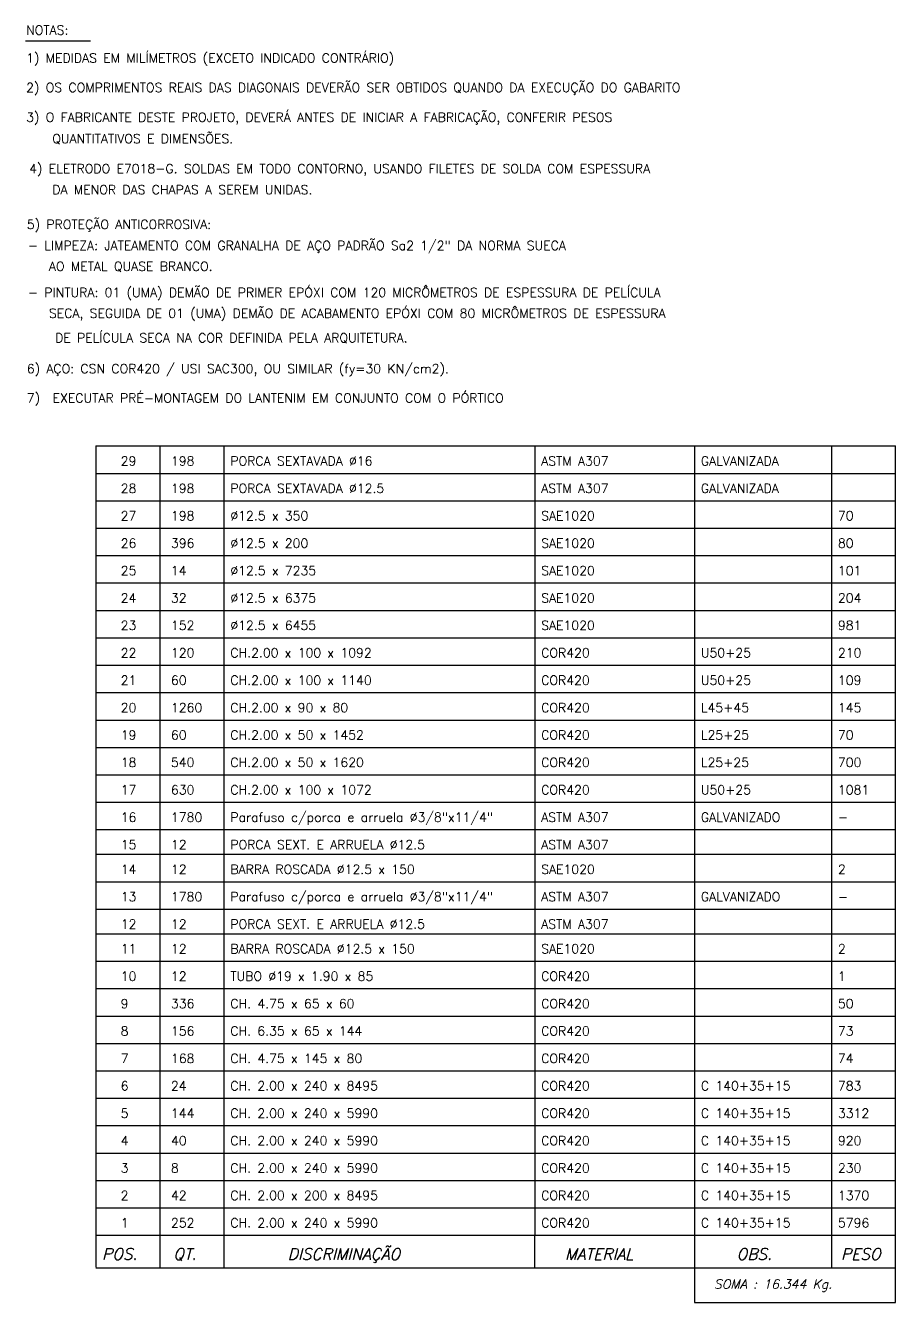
# Model space of a CAD drawing. Header units: millimetres. Extents: x -287396 to 401320, y -174247 to 142644.
# Drawn here: x -106890 to -104510, y 134995 to 138489 of the extents above; entities that cross this region are included whole.
import ezdxf
from ezdxf.enums import TextEntityAlignment as Align

# ---------------------------------------------------------------- set-up
doc = ezdxf.new("R2010")
doc.units = ezdxf.units.MM
doc.header["$LTSCALE"] = 2.5
doc.layers.add('PERFIL', color=7, linetype='Continuous')
doc.styles.add('ROMANS', font='romans', dxfattribs={"oblique": 15})
doc.styles.add('STYLE1', font='romans.shx', dxfattribs={"height": 250})

# ---------------------------------------------------------------- blocks, each defined once
blk = doc.blocks.new('MAT')
at = {"color": 7}
for p, q in [((0, 6), (0, 0)), ((0, 6), (175, 6)), ((14, 6), (14, 0)), ((28, 6), (28, 0)), ((96.09, 6), (96.09, 0)), ((131, 6), (131, 0)), ((161, 6), (161, 0))]:
    blk.add_line(p, q, dxfattribs=at)
at = {"color": 7, "style": 'STYLE1', "oblique": 15}
for tag, p in [('ITEM', (5.41, 1.12)), ('QUAN', (16.41, 1.12)), ('DIMENSAO', (29.41, 1.12)), ('MATERIAL', (97.45, 1.12)), ('OBS', (132.41, 1.12)), ('PESO', (162.41, 1.12))]:
    blk.add_attdef(tag, text='', height=2, dxfattribs=at).set_placement(p, align=Align.BOTTOM_LEFT)
blk = doc.blocks.new('Titmatincl')
for p, q in [((0, 7), (0, 0)), ((0, 7), (175, 7)), ((14, 7), (14, 0)), ((28, 7), (28, 0)), ((96, 7), (96, 0)), ((131, 7), (131, 0)), ((161, 7), (161, 0))]:
    blk.add_line(p, q)
at = {"style": 'ROMANS', "oblique": 15}
for s, p in [('POS.', (1.32, 1.65)), ('QT.', (16.9, 1.65)), ('DISCRIMINAÇÃO', (41.96, 1.65)), ('MATERIAL', (102.66, 1.65)), ('OBS.', (140.21, 1.65)), ('PESO', (163.06, 1.65))]:
    blk.add_text(s, height=2.475, dxfattribs=at).set_placement(p)

msp = doc.modelspace()

# ---------------------------------------------------------------- linework, layer by layer
for p, q in [((-106889.882, 138446.837), (-106712.265, 138446.837)), ((-104509.602, 134994.668), (-104509.658, 137338.532)), ((-106697.106, 135089.04), (-104509.602, 135089.04)), ((-106697.106, 135089.04), (-104509.653, 135089.04)), ((-105059.607, 135091.071), (-105059.607, 134994.668)), ((-105059.607, 134994.668), (-104509.602, 134994.668))]:
    msp.add_line(p, q)

# ---------------------------------------------------------------- block references
at = {"xscale": 12.49970559694339, "yscale": 12.49970559694339, "zscale": 12.49970559695352}
msp.add_blockref('Titmatincl', (-106697.106, 135091.071), dxfattribs=at)
at = {"layer": 'PERFIL'}
ref = msp.add_blockref('MAT', (-106697.106, 137263.534), dxfattribs=dict(at, xscale=12.49970559694339, yscale=12.49970559694339, zscale=12.49970559695352))
ref.add_attrib('MATERIAL', 'ASTM A307', dxfattribs={"layer": '0', "color": 7, "height": 24.9994, "style": 'STYLE1'}).set_placement((-105478.972, 137277.513), align=Align.BOTTOM_LEFT)
ref.add_attrib('OBS', 'GALVANIZADA', dxfattribs={"layer": '0', "color": 7, "height": 24.99941, "style": 'STYLE1'}).set_placement((-105042.017, 137277.513), align=Align.BOTTOM_LEFT)
ref.add_attrib('DIMENSAO', 'PORCA SEXTAVADA %%C16', dxfattribs={"layer": '0', "color": 7, "height": 24.99941, "style": 'STYLE1'}).set_placement((-106329.487, 137277.513), align=Align.BOTTOM_LEFT)
ref.add_attrib('QUAN', '198', dxfattribs={"layer": '0', "color": 7, "height": 24.9994, "style": 'STYLE1'}).set_placement((-106491.983, 137277.513), align=Align.BOTTOM_LEFT)
ref.add_attrib('ITEM', '29', dxfattribs={"layer": '0', "color": 7, "height": 24.9994, "style": 'STYLE1'}).set_placement((-106629.48, 137277.513), align=Align.BOTTOM_LEFT)
ref = msp.add_blockref('MAT', (-106697.106, 137188.535), dxfattribs=dict(at, xscale=12.49970559694339, yscale=12.49970559694339, zscale=12.49970559695352))
ref.add_attrib('MATERIAL', 'ASTM A307', dxfattribs={"layer": '0', "color": 7, "height": 24.9994, "style": 'STYLE1'}).set_placement((-105478.972, 137202.515), align=Align.BOTTOM_LEFT)
ref.add_attrib('OBS', 'GALVANIZADA', dxfattribs={"layer": '0', "color": 7, "height": 24.99941, "style": 'STYLE1'}).set_placement((-105042.017, 137202.515), align=Align.BOTTOM_LEFT)
ref.add_attrib('DIMENSAO', 'PORCA SEXTAVADA %%C12.5', dxfattribs={"layer": '0', "color": 7, "height": 24.99941, "style": 'STYLE1'}).set_placement((-106329.487, 137202.515), align=Align.BOTTOM_LEFT)
ref.add_attrib('QUAN', '198', dxfattribs={"layer": '0', "color": 7, "height": 24.9994, "style": 'STYLE1'}).set_placement((-106491.983, 137202.515), align=Align.BOTTOM_LEFT)
ref.add_attrib('ITEM', '28', dxfattribs={"layer": '0', "color": 7, "height": 24.9994, "style": 'STYLE1'}).set_placement((-106629.48, 137202.515), align=Align.BOTTOM_LEFT)
ref = msp.add_blockref('MAT', (-106697.106, 137113.537), dxfattribs=dict(at, xscale=12.49970559694339, yscale=12.49970559694339, zscale=12.49970559695352))
ref.add_attrib('MATERIAL', 'SAE1020', dxfattribs={"layer": '0', "color": 7, "height": 24.9994, "style": 'STYLE1'}).set_placement((-105478.972, 137127.517), align=Align.BOTTOM_LEFT)
ref.add_attrib('PESO', '70', dxfattribs={"layer": '0', "color": 7, "height": 24.9994, "style": 'STYLE1'}).set_placement((-104667.026, 137127.517), align=Align.BOTTOM_LEFT)
ref.add_attrib('DIMENSAO', '%%C12.5 x 350', dxfattribs={"layer": '0', "color": 7, "height": 24.99941, "style": 'STYLE1'}).set_placement((-106329.487, 137127.517), align=Align.BOTTOM_LEFT)
ref.add_attrib('QUAN', '198', dxfattribs={"layer": '0', "color": 7, "height": 24.9994, "style": 'STYLE1'}).set_placement((-106491.983, 137127.517), align=Align.BOTTOM_LEFT)
ref.add_attrib('ITEM', '27', dxfattribs={"layer": '0', "color": 7, "height": 24.9994, "style": 'STYLE1'}).set_placement((-106629.48, 137127.517), align=Align.BOTTOM_LEFT)
ref = msp.add_blockref('MAT', (-106697.106, 137038.539), dxfattribs=dict(at, xscale=12.49970559694339, yscale=12.49970559694339, zscale=12.49970559695352))
ref.add_attrib('MATERIAL', 'SAE1020', dxfattribs={"layer": '0', "color": 7, "height": 24.9994, "style": 'STYLE1'}).set_placement((-105478.972, 137052.518), align=Align.BOTTOM_LEFT)
ref.add_attrib('PESO', '80', dxfattribs={"layer": '0', "color": 7, "height": 24.9994, "style": 'STYLE1'}).set_placement((-104667.026, 137052.518), align=Align.BOTTOM_LEFT)
ref.add_attrib('DIMENSAO', '%%C12.5 x 200', dxfattribs={"layer": '0', "color": 7, "height": 24.99941, "style": 'STYLE1'}).set_placement((-106329.487, 137052.518), align=Align.BOTTOM_LEFT)
ref.add_attrib('QUAN', '396', dxfattribs={"layer": '0', "color": 7, "height": 24.9994, "style": 'STYLE1'}).set_placement((-106491.983, 137052.518), align=Align.BOTTOM_LEFT)
ref.add_attrib('ITEM', '26', dxfattribs={"layer": '0', "color": 7, "height": 24.9994, "style": 'STYLE1'}).set_placement((-106629.48, 137052.518), align=Align.BOTTOM_LEFT)
ref = msp.add_blockref('MAT', (-106697.106, 136963.541), dxfattribs=dict(at, xscale=12.49970559694339, yscale=12.49970559694339, zscale=12.49970559695352))
ref.add_attrib('MATERIAL', 'SAE1020', dxfattribs={"layer": '0', "color": 7, "height": 24.9994, "style": 'STYLE1'}).set_placement((-105478.972, 136977.52), align=Align.BOTTOM_LEFT)
ref.add_attrib('PESO', '101', dxfattribs={"layer": '0', "color": 7, "height": 24.9994, "style": 'STYLE1'}).set_placement((-104667.026, 136977.52), align=Align.BOTTOM_LEFT)
ref.add_attrib('DIMENSAO', '%%C12.5 x 7235', dxfattribs={"layer": '0', "color": 7, "height": 24.99941, "style": 'STYLE1'}).set_placement((-106329.487, 136977.52), align=Align.BOTTOM_LEFT)
ref.add_attrib('QUAN', '14', dxfattribs={"layer": '0', "color": 7, "height": 24.9994, "style": 'STYLE1'}).set_placement((-106491.983, 136977.52), align=Align.BOTTOM_LEFT)
ref.add_attrib('ITEM', '25', dxfattribs={"layer": '0', "color": 7, "height": 24.9994, "style": 'STYLE1'}).set_placement((-106629.48, 136977.52), align=Align.BOTTOM_LEFT)
ref = msp.add_blockref('MAT', (-106697.106, 136888.543), dxfattribs=dict(at, xscale=12.49970559694339, yscale=12.49970559694339, zscale=12.49970559695352))
ref.add_attrib('MATERIAL', 'SAE1020', dxfattribs={"layer": '0', "color": 7, "height": 24.9994, "style": 'STYLE1'}).set_placement((-105478.972, 136902.522), align=Align.BOTTOM_LEFT)
ref.add_attrib('PESO', '204', dxfattribs={"layer": '0', "color": 7, "height": 24.9994, "style": 'STYLE1'}).set_placement((-104667.026, 136902.522), align=Align.BOTTOM_LEFT)
ref.add_attrib('DIMENSAO', '%%C12.5 x 6375', dxfattribs={"layer": '0', "color": 7, "height": 24.99941, "style": 'STYLE1'}).set_placement((-106329.487, 136902.522), align=Align.BOTTOM_LEFT)
ref.add_attrib('QUAN', '32', dxfattribs={"layer": '0', "color": 7, "height": 24.9994, "style": 'STYLE1'}).set_placement((-106491.983, 136902.522), align=Align.BOTTOM_LEFT)
ref.add_attrib('ITEM', '24', dxfattribs={"layer": '0', "color": 7, "height": 24.9994, "style": 'STYLE1'}).set_placement((-106629.48, 136902.522), align=Align.BOTTOM_LEFT)
ref = msp.add_blockref('MAT', (-106697.106, 136813.544), dxfattribs=dict(at, xscale=12.49970559694339, yscale=12.49970559694339, zscale=12.49970559695352))
ref.add_attrib('MATERIAL', 'SAE1020', dxfattribs={"layer": '0', "color": 7, "height": 24.9994, "style": 'STYLE1'}).set_placement((-105478.972, 136827.524), align=Align.BOTTOM_LEFT)
ref.add_attrib('PESO', '981', dxfattribs={"layer": '0', "color": 7, "height": 24.9994, "style": 'STYLE1'}).set_placement((-104667.026, 136827.524), align=Align.BOTTOM_LEFT)
ref.add_attrib('DIMENSAO', '%%C12.5 x 6455', dxfattribs={"layer": '0', "color": 7, "height": 24.99941, "style": 'STYLE1'}).set_placement((-106329.487, 136827.524), align=Align.BOTTOM_LEFT)
ref.add_attrib('QUAN', '152', dxfattribs={"layer": '0', "color": 7, "height": 24.9994, "style": 'STYLE1'}).set_placement((-106491.983, 136827.524), align=Align.BOTTOM_LEFT)
ref.add_attrib('ITEM', '23', dxfattribs={"layer": '0', "color": 7, "height": 24.9994, "style": 'STYLE1'}).set_placement((-106629.48, 136827.524), align=Align.BOTTOM_LEFT)
ref = msp.add_blockref('MAT', (-106697.106, 136738.546), dxfattribs=dict(at, xscale=12.49970559694339, yscale=12.49970559694339, zscale=12.49970559695352))
ref.add_attrib('MATERIAL', 'COR420', dxfattribs={"layer": '0', "color": 7, "height": 24.9994, "style": 'STYLE1'}).set_placement((-105478.972, 136752.525), align=Align.BOTTOM_LEFT)
ref.add_attrib('PESO', '210', dxfattribs={"layer": '0', "color": 7, "height": 24.9994, "style": 'STYLE1'}).set_placement((-104667.026, 136752.525), align=Align.BOTTOM_LEFT)
ref.add_attrib('OBS', 'U50+25', dxfattribs={"layer": '0', "color": 7, "height": 24.9994, "style": 'STYLE1'}).set_placement((-105042.017, 136752.525), align=Align.BOTTOM_LEFT)
ref.add_attrib('DIMENSAO', 'CH.2.00 x 100 x 1092', dxfattribs={"layer": '0', "color": 7, "height": 24.99941, "style": 'STYLE1'}).set_placement((-106329.487, 136752.525), align=Align.BOTTOM_LEFT)
ref.add_attrib('QUAN', '120', dxfattribs={"layer": '0', "color": 7, "height": 24.9994, "style": 'STYLE1'}).set_placement((-106491.983, 136752.525), align=Align.BOTTOM_LEFT)
ref.add_attrib('ITEM', '22', dxfattribs={"layer": '0', "color": 7, "height": 24.9994, "style": 'STYLE1'}).set_placement((-106629.48, 136752.525), align=Align.BOTTOM_LEFT)
ref = msp.add_blockref('MAT', (-106697.106, 136663.548), dxfattribs=dict(at, xscale=12.49970559694339, yscale=12.49970559694339, zscale=12.49970559695352))
ref.add_attrib('MATERIAL', 'COR420', dxfattribs={"layer": '0', "color": 7, "height": 24.9994, "style": 'STYLE1'}).set_placement((-105478.972, 136677.527), align=Align.BOTTOM_LEFT)
ref.add_attrib('PESO', '109', dxfattribs={"layer": '0', "color": 7, "height": 24.9994, "style": 'STYLE1'}).set_placement((-104667.026, 136677.527), align=Align.BOTTOM_LEFT)
ref.add_attrib('OBS', 'U50+25', dxfattribs={"layer": '0', "color": 7, "height": 24.9994, "style": 'STYLE1'}).set_placement((-105042.017, 136677.527), align=Align.BOTTOM_LEFT)
ref.add_attrib('DIMENSAO', 'CH.2.00 x 100 x 1140', dxfattribs={"layer": '0', "color": 7, "height": 24.99941, "style": 'STYLE1'}).set_placement((-106329.487, 136677.527), align=Align.BOTTOM_LEFT)
ref.add_attrib('QUAN', '60', dxfattribs={"layer": '0', "color": 7, "height": 24.9994, "style": 'STYLE1'}).set_placement((-106491.983, 136677.527), align=Align.BOTTOM_LEFT)
ref.add_attrib('ITEM', '21', dxfattribs={"layer": '0', "color": 7, "height": 24.9994, "style": 'STYLE1'}).set_placement((-106629.48, 136677.527), align=Align.BOTTOM_LEFT)
ref = msp.add_blockref('MAT', (-106697.106, 136588.55), dxfattribs=dict(at, xscale=12.49970559694339, yscale=12.49970559694339, zscale=12.49970559695352))
ref.add_attrib('MATERIAL', 'COR420', dxfattribs={"layer": '0', "color": 7, "height": 24.9994, "style": 'STYLE1'}).set_placement((-105478.972, 136602.529), align=Align.BOTTOM_LEFT)
ref.add_attrib('PESO', '145', dxfattribs={"layer": '0', "color": 7, "height": 24.9994, "style": 'STYLE1'}).set_placement((-104667.026, 136602.529), align=Align.BOTTOM_LEFT)
ref.add_attrib('OBS', 'L45+45', dxfattribs={"layer": '0', "color": 7, "height": 24.9994, "style": 'STYLE1'}).set_placement((-105042.017, 136602.529), align=Align.BOTTOM_LEFT)
ref.add_attrib('DIMENSAO', 'CH.2.00 x 90 x 80', dxfattribs={"layer": '0', "color": 7, "height": 24.99941, "style": 'STYLE1'}).set_placement((-106329.487, 136602.529), align=Align.BOTTOM_LEFT)
ref.add_attrib('QUAN', '1260', dxfattribs={"layer": '0', "color": 7, "height": 24.9994, "style": 'STYLE1'}).set_placement((-106491.983, 136602.529), align=Align.BOTTOM_LEFT)
ref.add_attrib('ITEM', '20', dxfattribs={"layer": '0', "color": 7, "height": 24.9994, "style": 'STYLE1'}).set_placement((-106629.48, 136602.529), align=Align.BOTTOM_LEFT)
ref = msp.add_blockref('MAT', (-106697.106, 136513.551), dxfattribs=dict(at, xscale=12.49970559694339, yscale=12.49970559694339, zscale=12.49970559695352))
ref.add_attrib('MATERIAL', 'COR420', dxfattribs={"layer": '0', "color": 7, "height": 24.9994, "style": 'STYLE1'}).set_placement((-105478.972, 136527.531), align=Align.BOTTOM_LEFT)
ref.add_attrib('PESO', '70', dxfattribs={"layer": '0', "color": 7, "height": 24.9994, "style": 'STYLE1'}).set_placement((-104667.026, 136527.531), align=Align.BOTTOM_LEFT)
ref.add_attrib('OBS', 'L25+25', dxfattribs={"layer": '0', "color": 7, "height": 24.9994, "style": 'STYLE1'}).set_placement((-105042.017, 136527.531), align=Align.BOTTOM_LEFT)
ref.add_attrib('DIMENSAO', 'CH.2.00 x 50 x 1452', dxfattribs={"layer": '0', "color": 7, "height": 24.99941, "style": 'STYLE1'}).set_placement((-106329.487, 136527.531), align=Align.BOTTOM_LEFT)
ref.add_attrib('QUAN', '60', dxfattribs={"layer": '0', "color": 7, "height": 24.9994, "style": 'STYLE1'}).set_placement((-106491.983, 136527.531), align=Align.BOTTOM_LEFT)
ref.add_attrib('ITEM', '19', dxfattribs={"layer": '0', "color": 7, "height": 24.9994, "style": 'STYLE1'}).set_placement((-106629.48, 136527.531), align=Align.BOTTOM_LEFT)
ref = msp.add_blockref('MAT', (-106697.106, 136438.553), dxfattribs=dict(at, xscale=12.49970559694339, yscale=12.49970559694339, zscale=12.49970559695352))
ref.add_attrib('MATERIAL', 'COR420', dxfattribs={"layer": '0', "color": 7, "height": 24.9994, "style": 'STYLE1'}).set_placement((-105478.972, 136452.533), align=Align.BOTTOM_LEFT)
ref.add_attrib('PESO', '700', dxfattribs={"layer": '0', "color": 7, "height": 24.9994, "style": 'STYLE1'}).set_placement((-104667.026, 136452.533), align=Align.BOTTOM_LEFT)
ref.add_attrib('OBS', 'L25+25', dxfattribs={"layer": '0', "color": 7, "height": 24.9994, "style": 'STYLE1'}).set_placement((-105042.017, 136452.533), align=Align.BOTTOM_LEFT)
ref.add_attrib('DIMENSAO', 'CH.2.00 x 50 x 1620', dxfattribs={"layer": '0', "color": 7, "height": 24.99941, "style": 'STYLE1'}).set_placement((-106329.487, 136452.533), align=Align.BOTTOM_LEFT)
ref.add_attrib('QUAN', '540', dxfattribs={"layer": '0', "color": 7, "height": 24.9994, "style": 'STYLE1'}).set_placement((-106491.983, 136452.533), align=Align.BOTTOM_LEFT)
ref.add_attrib('ITEM', '18', dxfattribs={"layer": '0', "color": 7, "height": 24.9994, "style": 'STYLE1'}).set_placement((-106629.48, 136452.533), align=Align.BOTTOM_LEFT)
ref = msp.add_blockref('MAT', (-106697.106, 136363.555), dxfattribs=dict(at, xscale=12.49970559694339, yscale=12.49970559694339, zscale=12.49970559695352))
ref.add_attrib('MATERIAL', 'COR420', dxfattribs={"layer": '0', "color": 7, "height": 24.9994, "style": 'STYLE1'}).set_placement((-105478.972, 136377.534), align=Align.BOTTOM_LEFT)
ref.add_attrib('PESO', '1081', dxfattribs={"layer": '0', "color": 7, "height": 24.9994, "style": 'STYLE1'}).set_placement((-104667.026, 136377.534), align=Align.BOTTOM_LEFT)
ref.add_attrib('OBS', 'U50+25', dxfattribs={"layer": '0', "color": 7, "height": 24.9994, "style": 'STYLE1'}).set_placement((-105042.017, 136377.534), align=Align.BOTTOM_LEFT)
ref.add_attrib('DIMENSAO', 'CH.2.00 x 100 x 1072', dxfattribs={"layer": '0', "color": 7, "height": 24.99941, "style": 'STYLE1'}).set_placement((-106329.487, 136377.534), align=Align.BOTTOM_LEFT)
ref.add_attrib('QUAN', '630', dxfattribs={"layer": '0', "color": 7, "height": 24.9994, "style": 'STYLE1'}).set_placement((-106491.983, 136377.534), align=Align.BOTTOM_LEFT)
ref.add_attrib('ITEM', '17', dxfattribs={"layer": '0', "color": 7, "height": 24.9994, "style": 'STYLE1'}).set_placement((-106629.48, 136377.534), align=Align.BOTTOM_LEFT)
ref = msp.add_blockref('MAT', (-106697.106, 136288.557), dxfattribs=dict(at, xscale=12.49970559694339, yscale=12.49970559694339, zscale=12.49970559695352))
ref.add_attrib('MATERIAL', 'ASTM A307', dxfattribs={"layer": '0', "color": 7, "height": 24.9994, "style": 'STYLE1'}).set_placement((-105478.972, 136302.536), align=Align.BOTTOM_LEFT)
ref.add_attrib('PESO', '-', dxfattribs={"layer": '0', "color": 7, "height": 24.999, "style": 'STYLE1'}).set_placement((-104667.026, 136302.536), align=Align.BOTTOM_LEFT)
ref.add_attrib('OBS', 'GALVANIZADO', dxfattribs={"layer": '0', "color": 7, "height": 24.99941, "style": 'STYLE1'}).set_placement((-105042.017, 136302.536), align=Align.BOTTOM_LEFT)
ref.add_attrib('DIMENSAO', 'Parafuso c/porca e arruela %%c3/8"x11/4"', dxfattribs={"layer": '0', "color": 7, "height": 24.99941, "style": 'STYLE1'}).set_placement((-106329.487, 136302.536), align=Align.BOTTOM_LEFT)
ref.add_attrib('QUAN', '1780', dxfattribs={"layer": '0', "color": 7, "height": 24.9994, "style": 'STYLE1'}).set_placement((-106491.983, 136302.536), align=Align.BOTTOM_LEFT)
ref.add_attrib('ITEM', '16', dxfattribs={"layer": '0', "color": 7, "height": 24.9994, "style": 'STYLE1'}).set_placement((-106629.48, 136302.536), align=Align.BOTTOM_LEFT)
ref = msp.add_blockref('MAT', (-106697.106, 136213.558), dxfattribs=dict(at, xscale=12.49970559694339, yscale=12.49970559694339, zscale=12.49970559695352))
ref.add_attrib('MATERIAL', 'ASTM A307', dxfattribs={"layer": '0', "color": 7, "height": 24.9994, "style": 'STYLE1'}).set_placement((-105478.972, 136227.538), align=Align.BOTTOM_LEFT)
ref.add_attrib('DIMENSAO', 'PORCA SEXT. E ARRUELA %%C12.5', dxfattribs={"layer": '0', "color": 7, "height": 24.99941, "style": 'STYLE1'}).set_placement((-106329.487, 136227.538), align=Align.BOTTOM_LEFT)
ref.add_attrib('QUAN', '12', dxfattribs={"layer": '0', "color": 7, "height": 24.9994, "style": 'STYLE1'}).set_placement((-106491.983, 136227.538), align=Align.BOTTOM_LEFT)
ref.add_attrib('ITEM', '15', dxfattribs={"layer": '0', "color": 7, "height": 24.9994, "style": 'STYLE1'}).set_placement((-106629.48, 136227.538), align=Align.BOTTOM_LEFT)
ref = msp.add_blockref('MAT', (-106697.106, 136146.053), dxfattribs=dict(at, xscale=12.49970559694339, yscale=12.49970559694339, zscale=12.49970559695352))
ref.add_attrib('MATERIAL', 'SAE1020', dxfattribs={"layer": '0', "color": 7, "height": 24.9994, "style": 'STYLE1'}).set_placement((-105478.972, 136160.033), align=Align.BOTTOM_LEFT)
ref.add_attrib('PESO', '2', dxfattribs={"layer": '0', "color": 7, "height": 24.999, "style": 'STYLE1'}).set_placement((-104667.026, 136160.033), align=Align.BOTTOM_LEFT)
ref.add_attrib('DIMENSAO', 'BARRA ROSCADA %%C12.5 x 150', dxfattribs={"layer": '0', "color": 7, "height": 24.99941, "style": 'STYLE1'}).set_placement((-106329.487, 136160.033), align=Align.BOTTOM_LEFT)
ref.add_attrib('QUAN', '12', dxfattribs={"layer": '0', "color": 7, "height": 24.9994, "style": 'STYLE1'}).set_placement((-106491.983, 136160.033), align=Align.BOTTOM_LEFT)
ref.add_attrib('ITEM', '14', dxfattribs={"layer": '0', "color": 7, "height": 24.9994, "style": 'STYLE1'}).set_placement((-106629.48, 136160.033), align=Align.BOTTOM_LEFT)
ref = msp.add_blockref('MAT', (-106697.106, 136071.055), dxfattribs=dict(at, xscale=12.49970559694339, yscale=12.49970559694339, zscale=12.49970559695352))
ref.add_attrib('MATERIAL', 'ASTM A307', dxfattribs={"layer": '0', "color": 7, "height": 24.9994, "style": 'STYLE1'}).set_placement((-105478.972, 136085.034), align=Align.BOTTOM_LEFT)
ref.add_attrib('PESO', '-', dxfattribs={"layer": '0', "color": 7, "height": 24.999, "style": 'STYLE1'}).set_placement((-104667.026, 136085.034), align=Align.BOTTOM_LEFT)
ref.add_attrib('OBS', 'GALVANIZADO', dxfattribs={"layer": '0', "color": 7, "height": 24.99941, "style": 'STYLE1'}).set_placement((-105042.017, 136085.034), align=Align.BOTTOM_LEFT)
ref.add_attrib('DIMENSAO', 'Parafuso c/porca e arruela %%c3/8"x11/4"', dxfattribs={"layer": '0', "color": 7, "height": 24.99941, "style": 'STYLE1'}).set_placement((-106329.487, 136085.034), align=Align.BOTTOM_LEFT)
ref.add_attrib('QUAN', '1780', dxfattribs={"layer": '0', "color": 7, "height": 24.9994, "style": 'STYLE1'}).set_placement((-106491.983, 136085.034), align=Align.BOTTOM_LEFT)
ref.add_attrib('ITEM', '13', dxfattribs={"layer": '0', "color": 7, "height": 24.9994, "style": 'STYLE1'}).set_placement((-106629.48, 136085.034), align=Align.BOTTOM_LEFT)
ref = msp.add_blockref('MAT', (-106697.106, 135996.057), dxfattribs=dict(at, xscale=12.49970559694339, yscale=12.49970559694339, zscale=12.49970559695352))
ref.add_attrib('MATERIAL', 'ASTM A307', dxfattribs={"layer": '0', "color": 7, "height": 24.9994, "style": 'STYLE1'}).set_placement((-105478.972, 136010.036), align=Align.BOTTOM_LEFT)
ref.add_attrib('DIMENSAO', 'PORCA SEXT. E ARRUELA %%C12.5', dxfattribs={"layer": '0', "color": 7, "height": 24.99941, "style": 'STYLE1'}).set_placement((-106329.487, 136010.036), align=Align.BOTTOM_LEFT)
ref.add_attrib('QUAN', '12', dxfattribs={"layer": '0', "color": 7, "height": 24.9994, "style": 'STYLE1'}).set_placement((-106491.983, 136010.036), align=Align.BOTTOM_LEFT)
ref.add_attrib('ITEM', '12', dxfattribs={"layer": '0', "color": 7, "height": 24.9994, "style": 'STYLE1'}).set_placement((-106629.48, 136010.036), align=Align.BOTTOM_LEFT)
ref = msp.add_blockref('MAT', (-106697.106, 135928.551), dxfattribs=dict(at, xscale=12.49970559694339, yscale=12.49970559694339, zscale=12.49970559695352))
ref.add_attrib('MATERIAL', 'SAE1020', dxfattribs={"layer": '0', "color": 7, "height": 24.9994, "style": 'STYLE1'}).set_placement((-105478.972, 135942.531), align=Align.BOTTOM_LEFT)
ref.add_attrib('PESO', '2', dxfattribs={"layer": '0', "color": 7, "height": 24.999, "style": 'STYLE1'}).set_placement((-104667.026, 135942.531), align=Align.BOTTOM_LEFT)
ref.add_attrib('DIMENSAO', 'BARRA ROSCADA %%C12.5 x 150', dxfattribs={"layer": '0', "color": 7, "height": 24.99941, "style": 'STYLE1'}).set_placement((-106329.487, 135942.531), align=Align.BOTTOM_LEFT)
ref.add_attrib('QUAN', '12', dxfattribs={"layer": '0', "color": 7, "height": 24.9994, "style": 'STYLE1'}).set_placement((-106491.983, 135942.531), align=Align.BOTTOM_LEFT)
ref.add_attrib('ITEM', '11', dxfattribs={"layer": '0', "color": 7, "height": 24.9994, "style": 'STYLE1'}).set_placement((-106629.48, 135942.531), align=Align.BOTTOM_LEFT)
ref = msp.add_blockref('MAT', (-106697.106, 135853.553), dxfattribs=dict(at, xscale=12.49970559694339, yscale=12.49970559694339, zscale=12.49970559695352))
ref.add_attrib('MATERIAL', 'COR420', dxfattribs={"layer": '0', "color": 7, "height": 24.9994, "style": 'STYLE1'}).set_placement((-105478.972, 135867.533), align=Align.BOTTOM_LEFT)
ref.add_attrib('PESO', '1', dxfattribs={"layer": '0', "color": 7, "height": 24.999, "style": 'STYLE1'}).set_placement((-104667.026, 135867.533), align=Align.BOTTOM_LEFT)
ref.add_attrib('DIMENSAO', 'TUBO %%C19 x 1.90 x 85', dxfattribs={"layer": '0', "color": 7, "height": 24.99941, "style": 'STYLE1'}).set_placement((-106329.487, 135867.533), align=Align.BOTTOM_LEFT)
ref.add_attrib('QUAN', '12', dxfattribs={"layer": '0', "color": 7, "height": 24.9994, "style": 'STYLE1'}).set_placement((-106491.983, 135867.533), align=Align.BOTTOM_LEFT)
ref.add_attrib('ITEM', '10', dxfattribs={"layer": '0', "color": 7, "height": 24.9994, "style": 'STYLE1'}).set_placement((-106629.48, 135867.533), align=Align.BOTTOM_LEFT)
ref = msp.add_blockref('MAT', (-106697.106, 135778.555), dxfattribs=dict(at, xscale=12.49970559694339, yscale=12.49970559694339, zscale=12.49970559695352))
ref.add_attrib('MATERIAL', 'COR420', dxfattribs={"layer": '0', "color": 7, "height": 24.9994, "style": 'STYLE1'}).set_placement((-105478.972, 135792.534), align=Align.BOTTOM_LEFT)
ref.add_attrib('PESO', '50', dxfattribs={"layer": '0', "color": 7, "height": 24.9994, "style": 'STYLE1'}).set_placement((-104667.026, 135792.534), align=Align.BOTTOM_LEFT)
ref.add_attrib('DIMENSAO', 'CH. 4.75 x 65 x 60', dxfattribs={"layer": '0', "color": 7, "height": 24.99941, "style": 'STYLE1'}).set_placement((-106329.487, 135792.534), align=Align.BOTTOM_LEFT)
ref.add_attrib('QUAN', '336', dxfattribs={"layer": '0', "color": 7, "height": 24.9994, "style": 'STYLE1'}).set_placement((-106491.983, 135792.534), align=Align.BOTTOM_LEFT)
ref.add_attrib('ITEM', '9', dxfattribs={"layer": '0', "color": 7, "height": 24.999, "style": 'STYLE1'}).set_placement((-106629.48, 135792.534), align=Align.BOTTOM_LEFT)
ref = msp.add_blockref('MAT', (-106697.106, 135703.557), dxfattribs=dict(at, xscale=12.49970559694339, yscale=12.49970559694339, zscale=12.49970559695352))
ref.add_attrib('MATERIAL', 'COR420', dxfattribs={"layer": '0', "color": 7, "height": 24.9994, "style": 'STYLE1'}).set_placement((-105478.972, 135717.536), align=Align.BOTTOM_LEFT)
ref.add_attrib('PESO', '73', dxfattribs={"layer": '0', "color": 7, "height": 24.9994, "style": 'STYLE1'}).set_placement((-104667.026, 135717.536), align=Align.BOTTOM_LEFT)
ref.add_attrib('DIMENSAO', 'CH. 6.35 x 65 x 144', dxfattribs={"layer": '0', "color": 7, "height": 24.99941, "style": 'STYLE1'}).set_placement((-106329.487, 135717.536), align=Align.BOTTOM_LEFT)
ref.add_attrib('QUAN', '156', dxfattribs={"layer": '0', "color": 7, "height": 24.9994, "style": 'STYLE1'}).set_placement((-106491.983, 135717.536), align=Align.BOTTOM_LEFT)
ref.add_attrib('ITEM', '8', dxfattribs={"layer": '0', "color": 7, "height": 24.999, "style": 'STYLE1'}).set_placement((-106629.48, 135717.536), align=Align.BOTTOM_LEFT)
ref = msp.add_blockref('MAT', (-106697.106, 135628.559), dxfattribs=dict(at, xscale=12.49970559694339, yscale=12.49970559694339, zscale=12.49970559695352))
ref.add_attrib('MATERIAL', 'COR420', dxfattribs={"layer": '0', "color": 7, "height": 24.9994, "style": 'STYLE1'}).set_placement((-105478.972, 135642.538), align=Align.BOTTOM_LEFT)
ref.add_attrib('PESO', '74', dxfattribs={"layer": '0', "color": 7, "height": 24.9994, "style": 'STYLE1'}).set_placement((-104667.026, 135642.538), align=Align.BOTTOM_LEFT)
ref.add_attrib('DIMENSAO', 'CH. 4.75 x 145 x 80', dxfattribs={"layer": '0', "color": 7, "height": 24.99941, "style": 'STYLE1'}).set_placement((-106329.487, 135642.538), align=Align.BOTTOM_LEFT)
ref.add_attrib('QUAN', '168', dxfattribs={"layer": '0', "color": 7, "height": 24.9994, "style": 'STYLE1'}).set_placement((-106491.983, 135642.538), align=Align.BOTTOM_LEFT)
ref.add_attrib('ITEM', '7', dxfattribs={"layer": '0', "color": 7, "height": 24.999, "style": 'STYLE1'}).set_placement((-106629.48, 135642.538), align=Align.BOTTOM_LEFT)
ref = msp.add_blockref('MAT', (-106697.106, 135553.56), dxfattribs=dict(at, xscale=12.49970559694339, yscale=12.49970559694339, zscale=12.49970559695352))
ref.add_attrib('MATERIAL', 'COR420', dxfattribs={"layer": '0', "color": 7, "height": 24.9994, "style": 'STYLE1'}).set_placement((-105478.972, 135567.54), align=Align.BOTTOM_LEFT)
ref.add_attrib('PESO', '783', dxfattribs={"layer": '0', "color": 7, "height": 24.9994, "style": 'STYLE1'}).set_placement((-104667.026, 135567.54), align=Align.BOTTOM_LEFT)
ref.add_attrib('OBS', 'C 140+35+15', dxfattribs={"layer": '0', "color": 7, "height": 24.99941, "style": 'STYLE1'}).set_placement((-105042.017, 135567.54), align=Align.BOTTOM_LEFT)
ref.add_attrib('DIMENSAO', 'CH. 2.00 x 240 x 8495', dxfattribs={"layer": '0', "color": 7, "height": 24.99941, "style": 'STYLE1'}).set_placement((-106329.487, 135567.54), align=Align.BOTTOM_LEFT)
ref.add_attrib('QUAN', '24', dxfattribs={"layer": '0', "color": 7, "height": 24.9994, "style": 'STYLE1'}).set_placement((-106491.983, 135567.54), align=Align.BOTTOM_LEFT)
ref.add_attrib('ITEM', '6', dxfattribs={"layer": '0', "color": 7, "height": 24.999, "style": 'STYLE1'}).set_placement((-106629.48, 135567.54), align=Align.BOTTOM_LEFT)
ref = msp.add_blockref('MAT', (-106697.106, 135478.562), dxfattribs=dict(at, xscale=12.49970559694339, yscale=12.49970559694339, zscale=12.49970559695352))
ref.add_attrib('MATERIAL', 'COR420', dxfattribs={"layer": '0', "color": 7, "height": 24.9994, "style": 'STYLE1'}).set_placement((-105478.972, 135492.541), align=Align.BOTTOM_LEFT)
ref.add_attrib('PESO', '3312', dxfattribs={"layer": '0', "color": 7, "height": 24.9994, "style": 'STYLE1'}).set_placement((-104667.026, 135492.541), align=Align.BOTTOM_LEFT)
ref.add_attrib('OBS', 'C 140+35+15', dxfattribs={"layer": '0', "color": 7, "height": 24.99941, "style": 'STYLE1'}).set_placement((-105042.017, 135492.541), align=Align.BOTTOM_LEFT)
ref.add_attrib('DIMENSAO', 'CH. 2.00 x 240 x 5990', dxfattribs={"layer": '0', "color": 7, "height": 24.99941, "style": 'STYLE1'}).set_placement((-106329.487, 135492.541), align=Align.BOTTOM_LEFT)
ref.add_attrib('QUAN', '144', dxfattribs={"layer": '0', "color": 7, "height": 24.9994, "style": 'STYLE1'}).set_placement((-106491.983, 135492.541), align=Align.BOTTOM_LEFT)
ref.add_attrib('ITEM', '5', dxfattribs={"layer": '0', "color": 7, "height": 24.999, "style": 'STYLE1'}).set_placement((-106629.48, 135492.541), align=Align.BOTTOM_LEFT)
ref = msp.add_blockref('MAT', (-106697.106, 135403.564), dxfattribs=dict(at, xscale=12.49970559694339, yscale=12.49970559694339, zscale=12.49970559695352))
ref.add_attrib('MATERIAL', 'COR420', dxfattribs={"layer": '0', "color": 7, "height": 24.9994, "style": 'STYLE1'}).set_placement((-105478.972, 135417.543), align=Align.BOTTOM_LEFT)
ref.add_attrib('PESO', '920', dxfattribs={"layer": '0', "color": 7, "height": 24.9994, "style": 'STYLE1'}).set_placement((-104667.026, 135417.543), align=Align.BOTTOM_LEFT)
ref.add_attrib('OBS', 'C 140+35+15', dxfattribs={"layer": '0', "color": 7, "height": 24.99941, "style": 'STYLE1'}).set_placement((-105042.017, 135417.543), align=Align.BOTTOM_LEFT)
ref.add_attrib('DIMENSAO', 'CH. 2.00 x 240 x 5990', dxfattribs={"layer": '0', "color": 7, "height": 24.99941, "style": 'STYLE1'}).set_placement((-106329.487, 135417.543), align=Align.BOTTOM_LEFT)
ref.add_attrib('QUAN', '40', dxfattribs={"layer": '0', "color": 7, "height": 24.9994, "style": 'STYLE1'}).set_placement((-106491.983, 135417.543), align=Align.BOTTOM_LEFT)
ref.add_attrib('ITEM', '4', dxfattribs={"layer": '0', "color": 7, "height": 24.999, "style": 'STYLE1'}).set_placement((-106629.48, 135417.543), align=Align.BOTTOM_LEFT)
ref = msp.add_blockref('MAT', (-106697.106, 135328.566), dxfattribs=dict(at, xscale=12.49970559694339, yscale=12.49970559694339, zscale=12.49970559695352))
ref.add_attrib('MATERIAL', 'COR420', dxfattribs={"layer": '0', "color": 7, "height": 24.9994, "style": 'STYLE1'}).set_placement((-105478.972, 135342.545), align=Align.BOTTOM_LEFT)
ref.add_attrib('PESO', '230', dxfattribs={"layer": '0', "color": 7, "height": 24.9994, "style": 'STYLE1'}).set_placement((-104667.026, 135342.545), align=Align.BOTTOM_LEFT)
ref.add_attrib('OBS', 'C 140+35+15', dxfattribs={"layer": '0', "color": 7, "height": 24.99941, "style": 'STYLE1'}).set_placement((-105042.017, 135342.545), align=Align.BOTTOM_LEFT)
ref.add_attrib('DIMENSAO', 'CH. 2.00 x 240 x 5990', dxfattribs={"layer": '0', "color": 7, "height": 24.99941, "style": 'STYLE1'}).set_placement((-106329.487, 135342.545), align=Align.BOTTOM_LEFT)
ref.add_attrib('QUAN', '8', dxfattribs={"layer": '0', "color": 7, "height": 24.999, "style": 'STYLE1'}).set_placement((-106491.983, 135342.545), align=Align.BOTTOM_LEFT)
ref.add_attrib('ITEM', '3', dxfattribs={"layer": '0', "color": 7, "height": 24.999, "style": 'STYLE1'}).set_placement((-106629.48, 135342.545), align=Align.BOTTOM_LEFT)
ref = msp.add_blockref('MAT', (-106697.106, 135253.567), dxfattribs=dict(at, xscale=12.49970559694339, yscale=12.49970559694339, zscale=12.49970559695352))
ref.add_attrib('MATERIAL', 'COR420', dxfattribs={"layer": '0', "color": 7, "height": 24.9994, "style": 'STYLE1'}).set_placement((-105478.972, 135267.547), align=Align.BOTTOM_LEFT)
ref.add_attrib('PESO', '1370', dxfattribs={"layer": '0', "color": 7, "height": 24.9994, "style": 'STYLE1'}).set_placement((-104667.026, 135267.547), align=Align.BOTTOM_LEFT)
ref.add_attrib('OBS', 'C 140+35+15', dxfattribs={"layer": '0', "color": 7, "height": 24.99941, "style": 'STYLE1'}).set_placement((-105042.017, 135267.547), align=Align.BOTTOM_LEFT)
ref.add_attrib('DIMENSAO', 'CH. 2.00 x 200 x 8495', dxfattribs={"layer": '0', "color": 7, "height": 24.99941, "style": 'STYLE1'}).set_placement((-106329.487, 135267.547), align=Align.BOTTOM_LEFT)
ref.add_attrib('QUAN', '42', dxfattribs={"layer": '0', "color": 7, "height": 24.9994, "style": 'STYLE1'}).set_placement((-106491.983, 135267.547), align=Align.BOTTOM_LEFT)
ref.add_attrib('ITEM', '2', dxfattribs={"layer": '0', "color": 7, "height": 24.999, "style": 'STYLE1'}).set_placement((-106629.48, 135267.547), align=Align.BOTTOM_LEFT)
ref = msp.add_blockref('MAT', (-106697.106, 135178.569), dxfattribs=dict(at, xscale=12.49970559694339, yscale=12.49970559694339, zscale=12.49970559695352))
ref.add_attrib('MATERIAL', 'COR420', dxfattribs={"layer": '0', "color": 7, "height": 24.9994, "style": 'STYLE1'}).set_placement((-105478.972, 135192.549), align=Align.BOTTOM_LEFT)
ref.add_attrib('PESO', '5796', dxfattribs={"layer": '0', "color": 7, "height": 24.9994, "style": 'STYLE1'}).set_placement((-104667.026, 135192.549), align=Align.BOTTOM_LEFT)
ref.add_attrib('OBS', 'C 140+35+15', dxfattribs={"layer": '0', "color": 7, "height": 24.99941, "style": 'STYLE1'}).set_placement((-105042.017, 135192.549), align=Align.BOTTOM_LEFT)
ref.add_attrib('DIMENSAO', 'CH. 2.00 x 240 x 5990', dxfattribs={"layer": '0', "color": 7, "height": 24.99941, "style": 'STYLE1'}).set_placement((-106329.487, 135192.549), align=Align.BOTTOM_LEFT)
ref.add_attrib('QUAN', '252', dxfattribs={"layer": '0', "color": 7, "height": 24.9994, "style": 'STYLE1'}).set_placement((-106491.983, 135192.549), align=Align.BOTTOM_LEFT)
ref.add_attrib('ITEM', '1', dxfattribs={"layer": '0', "color": 7, "height": 24.999, "style": 'STYLE1'}).set_placement((-106629.48, 135192.549), align=Align.BOTTOM_LEFT)

# ---------------------------------------------------------------- texts
at = {"style": 'ROMANS'}
for s, p in [('NOTAS:', (-106888.332, 138464.078)), ('1) MEDIDAS EM MILÍMETROS (EXCETO INDICADO CONTRÁRIO)', (-106888.332, 138387.616)), ('2) OS COMPRIMENTOS REAIS DAS DIAGONAIS DEVERÃO SER OBTIDOS QUANDO DA EXECUÇÃO DO GABARITO', (-106888.332, 138307.007)), ('3) O FABRICANTE DESTE PROJETO, DEVERÁ ANTES DE INICIAR A FABRICAÇÃO, CONFERIR PESOS', (-106888.332, 138225.629)), ('QUANTITATIVOS E DIMENSÕES.', (-106816.694, 138167.085)), ('4) ELETRODO E7018-G. SOLDAS EM TODO CONTORNO, USANDO FILETES DE SOLDA COM ESPESSURA', (-106879.954, 138085.07)), ('DA MENOR DAS CHAPAS A SEREM UNIDAS.', (-106816.694, 138027.316)), ('5) PROTEÇÃO ANTICORROSIVA:', (-106886.522, 137932.319)), ('- LIMPEZA: JATEAMENTO COM GRANALHA DE AÇO PADRÃO Sa2 1/2" DA NORMA SUECA', (-106883.49, 137874.566)), ('AO METAL QUASE BRANCO.', (-106825.97, 137817.728)), ('- PINTURA: 01 (UMA) DEMÃO DE PRIMER EPÓXI COM 120 MICRÔMETROS DE ESPESSURA DE PELÍCULA', (-106883.49, 137746.103)), ('SECA, SEGUIDA DE 01 (UMA) DEMÃO DE ACABAMENTO EPÓXI COM 80 MICRÔMETROS DE ESPESSURA', (-106825.97, 137689.266)), (' DE PELÍCULA SECA NA COR DEFINIDA PELA ARQUITETURA.', (-106825.97, 137622.041)), ('6) AÇO: CSN COR420 / USI SAC300, OU SIMILAR (fy=30 KN/cm2).', (-106886.522, 137537.561)), ('7)  EXECUTAR PRÉ-MONTAGEM DO LANTENIM EM CONJUNTO COM O PÓRTICO', (-106886.522, 137457.216))]:
    msp.add_text(s, height=25, dxfattribs=at).set_placement(p)
at = {"style": 'ROMANS', "oblique": 15}
msp.add_text('SOMA : 16.344 Kg.', height=25, dxfattribs=at).set_placement((-105006.367, 135032.442))

doc.saveas('drawing.dxf')
